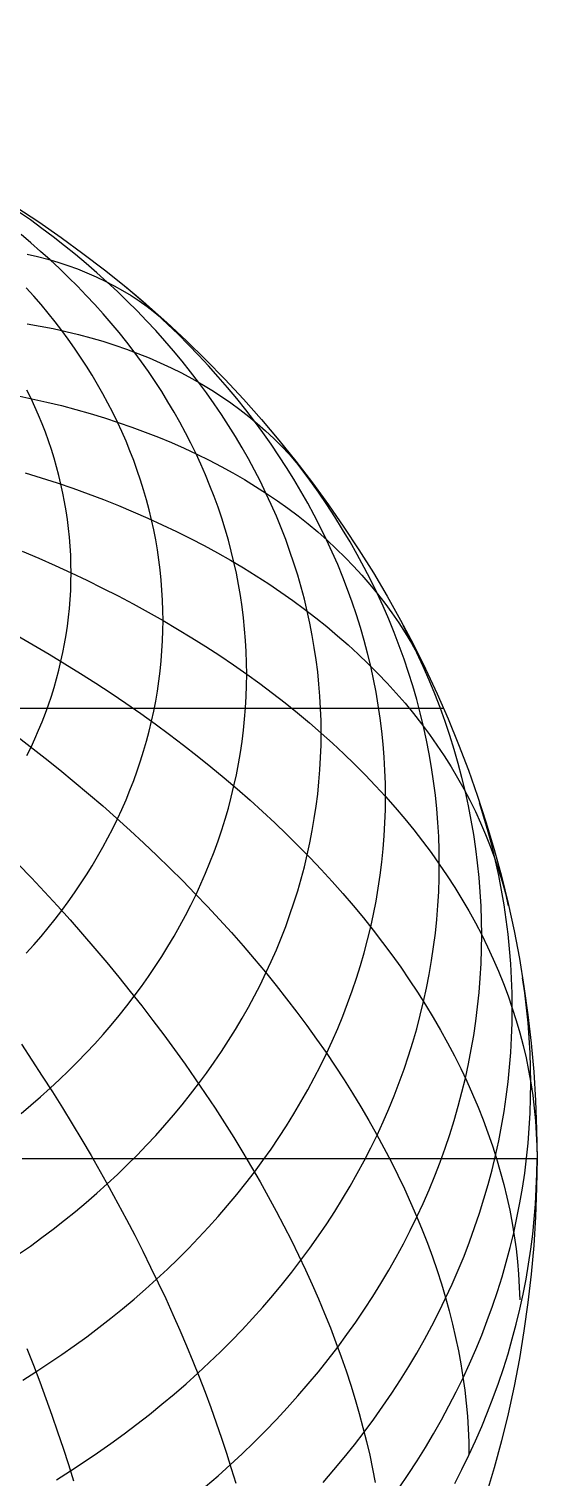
# Model space of a CAD drawing. Header units: millimetres. Extents: x -85 to 85, y -85 to 85.
# Drawn here: x 46.8 to 85, y -24 to 85 of the extents above; entities that cross this region are included whole.
import ezdxf

# ---------------------------------------------------------------- set-up
doc = ezdxf.new("R2010")
doc.units = ezdxf.units.MM
for name, color, linetype in [('CUT_OUTER', 1, 'Continuous'), ('ENGRAVE', 7, 'Continuous'), ('ENGRAVE_FINE', 8, 'Continuous')]:
    doc.layers.add(name, color=color, linetype=linetype)

msp = doc.modelspace()

# ---------------------------------------------------------------- linework, layer by layer
at = {"layer": 'CUT_OUTER'}
msp.add_circle((0, 0), 85, dxfattribs=at)
at = {"layer": 'ENGRAVE'}
for points in [[(46.2943, 0), (47.5314, 0), (48.754, 0), (49.9617, 0), (51.1543, 0), (52.3312, 0), (53.4922, 0), (54.6369, 0), (55.765, 0), (56.8761, 0), (57.9699, 0), (59.046, 0), (60.1041, 0), (61.1439, 0), (62.1651, 0), (63.1673, 0), (64.1503, 0), (65.1138, 0), (66.0574, 0), (66.9809, 0), (67.884, 0), (68.7664, 0), (69.6279, 0), (70.4682, 0), (71.287, 0), (72.0841, 0), (72.8592, 0), (73.6122, 0), (74.3427, 0), (75.0505, 0), (75.7356, 0), (76.3975, 0), (77.0362, 0), (77.6514, 0), (78.2429, 0), (78.8106, 0), (79.3543, 0), (79.8739, 0), (80.3691, 0), (80.8398, 0), (81.2859, 0), (81.7072, 0), (82.1037, 0), (82.4751, 0), (82.8215, 0), (83.1425, 0), (83.4383, 0), (83.7087, 0), (83.9535, 0), (84.1728, 0), (84.3664, 0), (84.5344, 0), (84.6765, 0), (84.7929, 0), (84.8835, 0), (84.9482, 0), (84.9871, 0), (85, 0)], [(78.8106, -24.4396), (79.3543, -23.3802), (79.8739, -22.3136), (80.3691, -21.2403), (80.8398, -20.1605), (81.2859, -19.0745), (81.7072, -17.9828), (82.1037, -16.8855), (82.4751, -15.7832), (82.8215, -14.676), (83.1425, -13.5643), (83.4383, -12.4485), (83.7087, -11.3289), (83.9535, -10.2059), (84.1728, -9.0798), (84.3664, -7.9508), (84.5344, -6.8195), (84.6765, -5.6861), (84.7929, -4.551), (84.8835, -3.4144), (84.9482, -2.2769), (84.9871, -1.1386), (85, 0)]]:
    msp.add_lwpolyline(points, dxfattribs=at)
at = {"layer": 'ENGRAVE_FINE'}
for points in [[(68.7664, 32.0256), (68.756, 32.9468), (68.7246, 33.8677), (68.6722, 34.788), (68.5989, 35.7074), (68.5048, 36.6258), (68.3897, 37.5427), (68.2539, 38.458), (68.0972, 39.3713), (67.9198, 40.2824), (67.7217, 41.1909), (67.503, 42.0967), (67.2637, 42.9994), (67.004, 43.8988), (66.7238, 44.7945), (66.4233, 45.6863), (66.1025, 46.574), (65.7617, 47.4573), (65.4008, 48.3358), (65.02, 49.2094), (64.6193, 50.0778), (64.199, 50.9406), (63.7591, 51.7977), (63.2998, 52.6488), (62.8213, 53.4936), (62.3236, 54.3318), (61.8069, 55.1633), (61.2714, 55.9877), (60.7172, 56.8048), (60.1445, 57.6143), (59.5535, 58.4161), (58.9443, 59.2098), (58.3173, 59.9952), (57.6724, 60.7722), (57.01, 61.5403), (56.3302, 62.2995), (55.6332, 63.0495), (54.9193, 63.79), (54.1887, 64.5208), (53.4416, 65.2417), (52.6782, 65.9525), (51.8987, 66.653), (51.1034, 67.3429), (50.2926, 68.0221), (49.4664, 68.6903), (48.6252, 69.3474), (47.7692, 69.993), (46.8986, 70.6271), (46.0137, 71.2495)], [(63.1673, 36.4578), (63.1577, 37.3039), (63.1288, 38.1498), (63.0807, 38.9952), (63.0134, 39.8398), (62.9269, 40.6834), (62.8213, 41.5257), (62.6965, 42.3664), (62.5526, 43.2053), (62.3896, 44.0422), (62.2077, 44.8768), (62.0067, 45.7088), (61.787, 46.538), (61.5483, 47.3641), (61.291, 48.1869), (61.0149, 49.0062), (60.7203, 49.8216), (60.4072, 50.6329), (60.0757, 51.4399), (59.7259, 52.2424), (59.3579, 53.04), (58.9718, 53.8326), (58.5677, 54.6199), (58.1458, 55.4017), (57.7062, 56.1777), (57.249, 56.9477), (56.7744, 57.7115), (56.2825, 58.4687), (55.7734, 59.2193), (55.2474, 59.9629), (54.7045, 60.6994), (54.145, 61.4285), (53.5689, 62.15), (52.9766, 62.8637), (52.3681, 63.5693), (51.7436, 64.2667), (51.1034, 64.9555), (50.4477, 65.6358), (49.7765, 66.3071), (49.0902, 66.9693), (48.389, 67.6222), (47.673, 68.2657), (46.9425, 68.8994), (46.1976, 69.5233)], [(46.6588, 68.0543), (47.4443, 67.873), (48.2154, 67.6711), (48.9718, 67.4486), (49.7133, 67.2055), (50.4396, 66.9419), (51.1506, 66.658), (51.846, 66.3537), (52.5256, 66.0292), (53.1892, 65.6847), (53.8366, 65.3201), (54.4676, 64.9356), (55.082, 64.5313), (55.6797, 64.1074), (56.2603, 63.6639), (56.8239, 63.2011), (57.3701, 62.719)], [(56.8761, 40.4904), (56.8674, 41.2523), (56.8415, 42.014), (56.7982, 42.7752), (56.7376, 43.5356), (56.6597, 44.2952), (56.5645, 45.0536), (56.4522, 45.8106), (56.3226, 46.566), (56.1759, 47.3195), (56.012, 48.071), (55.8311, 48.8201), (55.6332, 49.5667), (55.4184, 50.3106), (55.1866, 51.0514), (54.9381, 51.7891), (54.6728, 52.5233), (54.3909, 53.2538), (54.0924, 53.9805), (53.7774, 54.703), (53.4461, 55.4212), (53.0984, 56.1349), (52.7346, 56.8437), (52.3547, 57.5477), (51.9589, 58.2464), (51.5473, 58.9397), (51.1199, 59.6274), (50.677, 60.3092), (50.2186, 60.985), (49.745, 61.6546), (49.2561, 62.3177), (48.7523, 62.9742), (48.2337, 63.6239), (47.7003, 64.2664), (47.1524, 64.9018), (46.5902, 65.5297)], [(73.6122, 27.2426), (73.6009, 28.2287), (73.5673, 29.2145), (73.5113, 30.1996), (73.4328, 31.1839), (73.332, 32.1669), (73.2089, 33.1485), (73.0635, 34.1283), (72.8958, 35.1059), (72.7059, 36.0812), (72.4938, 37.0538), (72.2597, 38.0234), (72.0036, 38.9897), (71.7255, 39.9524), (71.4256, 40.9113), (71.1039, 41.8659), (70.7605, 42.8162), (70.3957, 43.7617), (70.0093, 44.7021), (69.6017, 45.6373), (69.1728, 46.5668), (68.7229, 47.4905), (68.252, 48.408), (67.7603, 49.319), (67.2481, 50.2233), (66.7153, 51.1206), (66.1622, 52.0107), (65.5889, 52.8932), (64.9957, 53.7678), (64.3826, 54.6344), (63.75, 55.4927), (63.0979, 56.3424), (62.4267, 57.1832), (61.7364, 58.0148), (61.0272, 58.8371), (60.2996, 59.6498), (59.5535, 60.4526), (58.7893, 61.2453), (58.0072, 62.0276), (57.2074, 62.7993), (56.3902, 63.5602), (55.5558, 64.3101), (54.7045, 65.0486), (53.8365, 65.7756)], [(46.6603, 62.8182), (47.6469, 62.6462), (48.6189, 62.4551), (49.5761, 62.245), (50.5182, 62.016), (51.445, 61.768), (52.356, 61.5013), (53.2511, 61.2158), (54.13, 60.9116), (54.9924, 60.5889), (55.8381, 60.2478), (56.6667, 59.8883), (57.4781, 59.5105), (58.2719, 59.1147), (59.0481, 58.7008), (59.8062, 58.269), (60.5461, 57.8195), (61.2676, 57.3524), (61.9704, 56.8678), (62.6543, 56.3659), (63.3192, 55.8468), (63.9647, 55.3107), (64.5908, 54.7577), (65.1972, 54.1881), (65.7838, 53.602), (66.3503, 52.9995), (66.8966, 52.3809), (67.4225, 51.7464), (67.9279, 51.096)], [(49.9617, 44.0795), (49.9541, 44.7488), (49.9313, 45.4178), (49.8933, 46.0865), (49.84, 46.7545), (49.7716, 47.4217), (49.6881, 48.0879), (49.5893, 48.7529), (49.4755, 49.4165), (49.3466, 50.0784), (49.2027, 50.7385), (49.0438, 51.3966), (48.87, 52.0524), (48.6812, 52.7058), (48.4777, 53.3566), (48.2593, 54.0046), (48.0263, 54.6495), (47.7787, 55.2912), (47.5164, 55.9296), (47.2398, 56.5643), (46.9487, 57.1951), (46.6433, 57.822)], [(45.8809, 57.417), (47.015, 57.1808), (48.1347, 56.9272), (49.2398, 56.6562), (50.3299, 56.368), (51.4047, 56.0627), (52.4638, 55.7402), (53.5069, 55.4008), (54.5338, 55.0445), (55.544, 54.6714), (56.5373, 54.2817), (57.5134, 53.8754), (58.4719, 53.4527), (59.4127, 53.0138), (60.3353, 52.5587), (61.2396, 52.0876), (62.1252, 51.6006), (62.9919, 51.0979), (63.8394, 50.5796), (64.6675, 50.046), (65.4758, 49.4971), (66.2642, 48.9331), (67.0325, 48.3542), (67.7803, 47.7605), (68.5074, 47.1524), (69.2137, 46.5298), (69.899, 45.8931), (70.5629, 45.2424), (71.2053, 44.578), (71.826, 43.8999), (72.4249, 43.2085), (73.0017, 42.5039), (73.5563, 41.7864), (74.0884, 41.0561), (74.598, 40.3134), (75.0849, 39.5583), (75.5489, 38.7912), (75.9899, 38.0123), (76.4077, 37.2218), (76.8022, 36.42)], [(77.6514, 22.1612), (77.6395, 23.2013), (77.6041, 24.2412), (77.5449, 25.2804), (77.4622, 26.3187), (77.3559, 27.3557), (77.226, 28.3911), (77.0726, 29.4246), (76.8957, 30.4559), (76.6953, 31.4847), (76.4717, 32.5107), (76.2247, 33.5334), (75.9545, 34.5528), (75.6612, 35.5683), (75.3448, 36.5798), (75.0055, 37.5869), (74.6433, 38.5893), (74.2584, 39.5866), (73.8508, 40.5787), (73.4208, 41.5651), (72.9684, 42.5457), (72.4938, 43.52), (71.9971, 44.4879), (71.4785, 45.4489), (70.9381, 46.4028), (70.376, 47.3494), (69.7926, 48.2882), (69.1879, 49.2192), (68.5621, 50.1418), (67.9154, 51.056), (67.2481, 51.9614), (66.5602, 52.8576), (65.8521, 53.7446)], [(46.5041, 51.5974), (47.7118, 51.2257), (48.9049, 50.8384), (50.0831, 50.4356), (51.2461, 50.0174), (52.3934, 49.584), (53.5248, 49.1354), (54.6399, 48.6719), (55.7384, 48.1936), (56.8198, 47.7006), (57.884, 47.1931), (58.9305, 46.6712), (59.9591, 46.1351), (60.9694, 45.5849), (61.9611, 45.0209), (62.934, 44.4431), (63.8877, 43.8518), (64.8219, 43.2471), (65.7364, 42.6293), (66.6309, 41.9985), (67.5051, 41.3548), (68.3587, 40.6986), (69.1914, 40.03), (70.0031, 39.3492), (70.7935, 38.6564), (71.5623, 37.9519), (72.3094, 37.2357), (73.0344, 36.5083), (73.7371, 35.7697), (74.4174, 35.0202), (75.075, 34.26), (75.7098, 33.4894), (76.3214, 32.7086), (76.9099, 31.9179), (77.4749, 31.1174), (78.0163, 30.3075), (78.534, 29.4883), (79.0277, 28.6601), (79.4973, 27.8232), (79.9428, 26.9778), (80.3638, 26.1242), (80.7605, 25.2627), (81.1325, 24.3934), (81.4798, 23.5168), (81.8022, 22.6329), (82.0998, 21.7422), (82.3723, 20.8448), (82.6198, 19.9411), (82.8421, 19.0314)], [(46.2943, 45.6952), (47.5314, 45.1703), (48.754, 44.6317), (49.9617, 44.0795), (51.1543, 43.5139), (52.3312, 42.935), (53.4922, 42.343), (54.6369, 41.7381), (55.765, 41.1206), (56.8761, 40.4904), (57.9699, 39.848), (59.046, 39.1934), (60.1041, 38.5269), (61.1439, 37.8487), (62.1651, 37.1589), (63.1673, 36.4578), (64.1503, 35.7456), (65.1138, 35.0225), (66.0574, 34.2887), (66.9809, 33.5445), (67.884, 32.7901), (68.7664, 32.0256), (69.6279, 31.2515), (70.4682, 30.4678), (71.287, 29.6748), (72.0841, 28.8728), (72.8592, 28.062), (73.6122, 27.2426), (74.3427, 26.415), (75.0505, 25.5793), (75.7356, 24.7358), (76.3975, 23.8848), (77.0362, 23.0265), (77.6514, 22.1612), (78.2429, 21.2891), (78.8106, 20.4105), (79.3543, 19.5258), (79.8739, 18.6351), (80.3691, 17.7387), (80.8398, 16.8369), (81.2859, 15.93), (81.7072, 15.0182), (82.1037, 14.1018), (82.4751, 13.1812), (82.8215, 12.2565), (83.1425, 11.3281), (83.4383, 10.3963), (83.7087, 9.4613), (83.9535, 8.5234), (84.1728, 7.5829), (84.3664, 6.6401), (84.5344, 5.6953), (84.6765, 4.7487), (84.7929, 3.8007), (84.8835, 2.8515), (84.9482, 1.9015), (84.9871, 0.9509), (85, 0)], [(46.6433, 30.337), (46.9487, 30.9639), (47.2398, 31.5948), (47.5164, 32.2295), (47.7787, 32.8678), (48.0263, 33.5095), (48.2593, 34.1544), (48.4777, 34.8024), (48.6812, 35.4532), (48.87, 36.1066), (49.0438, 36.7625), (49.2027, 37.4205), (49.3466, 38.0806), (49.4755, 38.7426), (49.5893, 39.4061), (49.6881, 40.0711), (49.7716, 40.7373), (49.84, 41.4045), (49.8933, 42.0726), (49.9313, 42.7412), (49.9541, 43.4103), (49.9617, 44.0795)], [(46.5902, 15.4512), (47.1524, 16.0791), (47.7003, 16.7145), (48.2337, 17.357), (48.7523, 18.0067), (49.2561, 18.6632), (49.745, 19.3263), (50.2186, 19.9959), (50.677, 20.6717), (51.1199, 21.3535), (51.5473, 22.0412), (51.9589, 22.7345), (52.3547, 23.4332), (52.7346, 24.1372), (53.0984, 24.846), (53.4461, 25.5597), (53.7774, 26.2779), (54.0924, 27.0004), (54.3909, 27.7271), (54.6728, 28.4576), (54.9381, 29.1918), (55.1866, 29.9294), (55.4184, 30.6703), (55.6332, 31.4142), (55.8311, 32.1608), (56.012, 32.9099), (56.1759, 33.6614), (56.3226, 34.4149), (56.4522, 35.1703), (56.5645, 35.9273), (56.6597, 36.6857), (56.7376, 37.4453), (56.7982, 38.2057), (56.8415, 38.9669), (56.8674, 39.7286), (56.8761, 40.4904)], [(45.8988, 39.3526), (47.1135, 38.6599), (48.3139, 37.9554), (49.4996, 37.2393), (50.6702, 36.5119), (51.8253, 35.7734), (52.9647, 35.0239), (54.0879, 34.2638), (55.1947, 33.4933), (56.2846, 32.7126), (57.3574, 31.9219), (58.4127, 31.1214), (59.4503, 30.3115), (60.4697, 29.4924), (61.4707, 28.6643), (62.453, 27.8274), (63.4162, 26.9821), (64.3602, 26.1285), (65.2845, 25.267), (66.189, 24.3978), (67.0732, 23.5212), (67.9371, 22.6374), (68.7803, 21.7467), (69.6025, 20.8493), (70.4035, 19.9457), (71.183, 19.0359), (71.9409, 18.1204), (72.6769, 17.1993), (73.3907, 16.273), (74.0822, 15.3417), (74.7511, 14.4058), (75.3972, 13.4654), (76.0204, 12.521), (76.6204, 11.5728), (77.1971, 10.621), (77.7502, 9.666), (78.2797, 8.7081), (78.7854, 7.7475), (79.267, 6.7845), (79.7245, 5.8195), (80.1577, 4.8527), (80.5665, 3.8844), (80.9507, 2.9149), (81.3103, 1.9446), (81.6451, 0.9737), (81.955, 0.0024), (82.24, -0.9688), (82.5, -1.9398), (82.7348, -2.9101), (82.9444, -3.8796), (83.1287, -4.8479), (83.2877, -5.8147), (83.4214, -6.7797), (83.5296, -7.7427), (83.6124, -8.7033), (83.6697, -9.6612), (83.7015, -10.6163)], [(80.8398, 16.8369), (80.8275, 17.9198), (80.7906, 19.0023), (80.729, 20.0842), (80.6429, 21.1651), (80.5322, 22.2447), (80.397, 23.3226), (80.2372, 24.3986), (80.0531, 25.4722), (79.8445, 26.5433), (79.6117, 27.6113), (79.3545, 28.6761), (79.0733, 29.7373), (78.7679, 30.7946), (78.4385, 31.8476), (78.0853, 32.896), (77.7082, 33.9395), (77.3075, 34.9778), (76.8832, 36.0106), (76.4355, 37.0376), (75.9646, 38.0584), (75.4705, 39.0728), (74.9534, 40.0803)], [(46.1976, 3.3922), (46.9425, 4.0161), (47.673, 4.6498), (48.389, 5.2933), (49.0902, 5.9462), (49.7765, 6.6084), (50.4477, 7.2798), (51.1034, 7.96), (51.7436, 8.6489), (52.3681, 9.3462), (52.9766, 10.0519), (53.5689, 10.7655), (54.145, 11.487), (54.7045, 12.2161), (55.2474, 12.9526), (55.7734, 13.6962), (56.2825, 14.4468), (56.7744, 15.2041), (57.249, 15.9678), (57.7062, 16.7378), (58.1458, 17.5138), (58.5677, 18.2956), (58.9718, 19.0829), (59.3579, 19.8755), (59.7259, 20.6731), (60.0757, 21.4756), (60.4072, 22.2826), (60.7203, 23.0939), (61.0149, 23.9094), (61.291, 24.7286), (61.5483, 25.5514), (61.787, 26.3775), (62.0067, 27.2067), (62.2077, 28.0387), (62.3896, 28.8733), (62.5526, 29.7102), (62.6965, 30.5491), (62.8213, 31.3899), (62.9269, 32.2322), (63.0134, 33.0757), (63.0807, 33.9203), (63.1288, 34.7657), (63.1577, 35.6116), (63.1673, 36.4578)], [(45.8179, 33.8937), (46.9115, 33.8937), (47.9909, 33.8937), (49.0556, 33.8937), (50.1054, 33.8937), (51.1399, 33.8937), (52.1588, 33.8937), (53.1618, 33.8937), (54.1487, 33.8937), (55.119, 33.8937), (56.0726, 33.8937), (57.0091, 33.8937), (57.9282, 33.8937), (58.8297, 33.8937), (59.7132, 33.8937), (60.5786, 33.8937), (61.4255, 33.8937), (62.2537, 33.8937), (63.063, 33.8937), (63.853, 33.8937), (64.6236, 33.8937), (65.3745, 33.8937), (66.1054, 33.8937), (66.8163, 33.8937), (67.5068, 33.8937), (68.1767, 33.8937), (68.8259, 33.8937), (69.4541, 33.8937), (70.0611, 33.8937), (70.6468, 33.8937), (71.211, 33.8937), (71.7535, 33.8937), (72.2741, 33.8937), (72.7727, 33.8937), (73.2491, 33.8937), (73.7033, 33.8937), (74.135, 33.8937), (74.5441, 33.8937), (74.9305, 33.8937), (75.294, 33.8937), (75.6347, 33.8937), (75.9523, 33.8937), (76.2467, 33.8937), (76.5179, 33.8937), (76.7659, 33.8937), (76.9904, 33.8937), (77.1915, 33.8937), (77.3691, 33.8937), (77.5231, 33.8937), (77.6535, 33.8937), (77.7602, 33.8937), (77.8433, 33.8937), (77.9026, 33.8937), (77.9382, 33.8937), (77.9501, 33.8937)], [(45.7466, 31.8839), (46.8824, 31.0152), (48.0038, 30.1371), (49.1107, 29.2498), (50.2025, 28.3535), (51.2791, 27.4487), (52.3401, 26.5354), (53.3851, 25.6141), (54.4139, 24.685), (55.4261, 23.7484), (56.4214, 22.8045), (57.3995, 21.8537), (58.3601, 20.8962), (59.303, 19.9323), (60.2278, 18.9624), (61.1342, 17.9867), (62.022, 17.0056), (62.891, 16.0192), (63.7408, 15.028), (64.5711, 14.0322), (65.3818, 13.0321), (66.1726, 12.0281), (66.9432, 11.0204), (67.6934, 10.0093), (68.423, 8.9952), (69.1318, 7.9783), (69.8195, 6.959), (70.4859, 5.9376), (71.1309, 4.9144), (71.7542, 3.8897), (72.3556, 2.8638), (72.935, 1.837), (73.4922, 0.8097), (74.027, -0.2179), (74.5393, -1.2454), (75.0288, -2.2725), (75.4955, -3.299), (75.9392, -4.3244), (76.3598, -5.3485), (76.7571, -6.371), (77.131, -7.3916), (77.4814, -8.4099), (77.8082, -9.4256), (78.1114, -10.4385), (78.3907, -11.4482), (78.6461, -12.4543), (78.8776, -13.4568), (79.0851, -14.4551), (79.2685, -15.449), (79.4277, -16.4382), (79.5627, -17.4223), (79.6735, -18.4012), (79.7601, -19.3745), (79.8223, -20.3419), (79.8602, -21.303), (79.8738, -22.2577)], [(46.0137, -7.1982), (46.8986, -6.5758), (47.7692, -5.9417), (48.6252, -5.2961), (49.4664, -4.639), (50.2926, -3.9708), (51.1034, -3.2917), (51.8987, -2.6017), (52.6782, -1.9013), (53.4416, -1.1904), (54.1887, -0.4695), (54.9193, 0.2613), (55.6332, 1.0018), (56.3302, 1.7518), (57.01, 2.5109), (57.6724, 3.2791), (58.3173, 4.056), (58.9443, 4.8415), (59.5535, 5.6352), (60.1445, 6.437), (60.7172, 7.2465), (61.2714, 8.0636), (61.8069, 8.888), (62.3236, 9.7195), (62.8213, 10.5577), (63.2998, 11.4025), (63.7591, 12.2536), (64.199, 13.1107), (64.6193, 13.9735), (65.02, 14.8419), (65.4008, 15.7155), (65.7617, 16.594), (66.1025, 17.4773), (66.4233, 18.3649), (66.7238, 19.2568), (67.004, 20.1525), (67.2637, 21.0519), (67.503, 21.9546), (67.7217, 22.8603), (67.9198, 23.7689), (68.0972, 24.68), (68.2539, 25.5933), (68.3897, 26.5085), (68.5048, 27.4255), (68.5989, 28.3438), (68.6722, 29.2633), (68.7246, 30.1836), (68.756, 31.1045), (68.7664, 32.0256)], [(46.3256, -16.6662), (47.317, -16.039), (48.2939, -15.3986), (49.2561, -14.7452), (50.2034, -14.079), (51.1353, -13.4002), (52.0517, -12.709), (52.9522, -12.0057), (53.8365, -11.2904), (54.7045, -10.5633), (55.5558, -9.8248), (56.3902, -9.075), (57.2074, -8.3141), (58.0072, -7.5423), (58.7893, -6.76), (59.5535, -5.9673), (60.2996, -5.1645), (61.0272, -4.3518), (61.7364, -3.5295), (62.4267, -2.6979), (63.0979, -1.8571), (63.75, -1.0074), (64.3826, -0.1492), (64.9957, 0.7174), (65.5889, 1.5921), (66.1622, 2.4746), (66.7153, 3.3646), (67.2481, 4.262), (67.7603, 5.1663), (68.252, 6.0773), (68.7229, 6.9948), (69.1728, 7.9184), (69.6017, 8.848), (70.0093, 9.7831), (70.3957, 10.7236), (70.7605, 11.6691), (71.1039, 12.6193), (71.4256, 13.574), (71.7255, 14.5329), (72.0036, 15.4956), (72.2597, 16.4619), (72.4938, 17.4315), (72.7059, 18.4041), (72.8958, 19.3793), (73.0635, 20.357), (73.2089, 21.3368), (73.332, 22.3183), (73.4328, 23.3014), (73.5113, 24.2856), (73.5673, 25.2708), (73.6009, 26.2566), (73.6122, 27.2426)], [(83.1425, 11.3281), (83.1299, 12.4419), (83.0919, 13.5552), (83.0286, 14.6679), (82.94, 15.7796), (82.8262, 16.89), (82.6871, 17.9986), (82.5228, 19.1052), (82.3334, 20.2095), (82.1189, 21.311), (81.8794, 22.4095), (81.615, 23.5046), (81.3257, 24.596), (81.0116, 25.6834), (80.6729, 26.7664)], [(45.9894, 22.1637), (46.9855, 21.1217), (47.9673, 20.0733), (48.9345, 19.0188), (49.8868, 17.9585), (50.8239, 16.8927), (51.7455, 15.8218), (52.6514, 14.746), (53.5412, 13.6658), (54.4147, 12.5813), (55.2716, 11.4931), (56.1117, 10.4014), (56.9347, 9.3065), (57.7404, 8.2087), (58.5285, 7.1085), (59.2987, 6.006), (60.0509, 4.9018), (60.7848, 3.7961), (61.5002, 2.6892), (62.1968, 1.5815), (62.8745, 0.4733), (63.5331, -0.6351), (64.1723, -1.7432), (64.7919, -2.8508), (65.3918, -3.9576), (65.9718, -5.0631), (66.5317, -6.1671), (67.0713, -7.2692), (67.5905, -8.3691), (68.0891, -9.4665), (68.567, -10.5609), (69.024, -11.6522), (69.4599, -12.7399), (69.8747, -13.8237), (70.2682, -14.9033), (70.6403, -15.9784), (70.9909, -17.0486), (71.3199, -18.1136), (71.6271, -19.1731), (71.9126, -20.2267), (72.1761, -21.2742), (72.4176, -22.3153), (72.6371, -23.3495), (72.8344, -24.3766)], [(48.8676, -24.157), (49.9133, -23.4954), (50.9439, -22.8198), (51.9589, -22.1306), (52.9581, -21.4278), (53.9412, -20.7118), (54.9078, -19.9827), (55.8577, -19.2408), (56.7906, -18.4862), (57.7062, -17.7193), (58.6042, -16.9402), (59.4844, -16.1492), (60.3464, -15.3466), (61.1901, -14.5325), (62.0151, -13.7073), (62.8213, -12.8711), (63.6083, -12.0242), (64.3759, -11.167), (65.1239, -10.2995), (65.8521, -9.4222), (66.5602, -8.5353), (67.2481, -7.639), (67.9154, -6.7337), (68.5621, -5.8195), (69.1879, -4.8969), (69.7926, -3.9659), (70.376, -3.0271), (70.9381, -2.0805), (71.4785, -1.1266), (71.9971, -0.1655), (72.4938, 0.8023), (72.9684, 1.7766), (73.4208, 2.7572), (73.8508, 3.7436), (74.2584, 4.7357), (74.6433, 5.7331), (75.0055, 6.7354), (75.3448, 7.7425), (75.6612, 8.754), (75.9545, 9.7695), (76.2247, 10.7889), (76.4717, 11.8117), (76.6953, 12.8376), (76.8957, 13.8664), (77.0726, 14.8977), (77.226, 15.9312), (77.3559, 16.9666), (77.4622, 18.0036), (77.5449, 19.0419), (77.6041, 20.0811), (77.6395, 21.121), (77.6514, 22.1612)], [(60.0757, -24.6811), (61.0106, -23.87), (61.9269, -23.0466), (62.8243, -22.211), (63.7026, -21.3635), (64.5615, -20.5043), (65.4008, -19.6338), (66.2201, -18.7522), (67.0192, -17.8597), (67.798, -16.9567), (68.556, -16.0434), (69.2932, -15.12), (70.0093, -14.1869), (70.7041, -13.2444), (71.3773, -12.2927), (72.0288, -11.3322), (72.6583, -10.363), (73.2657, -9.3856), (73.8508, -8.4002), (74.4134, -7.4071), (74.9534, -6.4066), (75.4705, -5.399), (75.9646, -4.3847), (76.4355, -3.3639), (76.8832, -2.3369), (77.3075, -1.3041), (77.7082, -0.2658), (78.0853, 0.7778), (78.4385, 1.8262), (78.7679, 2.8792), (79.0733, 3.9364), (79.3545, 4.9976), (79.6117, 6.0624), (79.8445, 7.1305), (80.0531, 8.2015), (80.2372, 9.2752), (80.397, 10.3511), (80.5322, 11.4291), (80.6429, 12.5087), (80.729, 13.5896), (80.7906, 14.6714), (80.8275, 15.754), (80.8398, 16.8369)], [(84.5344, 5.6953), (84.5215, 6.8276), (84.4829, 7.9597), (84.4185, 9.091), (84.3284, 10.2213), (84.2127, 11.3502), (84.0713, 12.4774), (83.9043, 13.6026)], [(68.9283, -24.3568), (69.7292, -23.4281), (70.5089, -22.4887), (71.2671, -21.5391), (72.0036, -20.5794), (72.7181, -19.61), (73.4105, -18.6312), (74.0806, -17.6433), (74.728, -16.6466), (75.3527, -15.6413), (75.9545, -14.6278), (76.5331, -13.6064), (77.0884, -12.5774), (77.6203, -11.5412), (78.1284, -10.4979), (78.6128, -9.448), (79.0733, -8.3918), (79.5096, -7.3296), (79.9217, -6.2617), (80.3095, -5.1884), (80.6729, -4.1101), (81.0116, -3.0271), (81.3257, -1.9398), (81.615, -0.8484), (81.8794, 0.2468), (82.1189, 1.3452), (82.3334, 2.4468), (82.5228, 3.551), (82.6871, 4.6576), (82.8262, 5.7663), (82.94, 6.8766), (83.0286, 7.9883), (83.0919, 9.101), (83.1299, 10.2144), (83.1425, 11.3281)], [(46.225, 8.6026), (47.0183, 7.4108), (47.7973, 6.2167), (48.5618, 5.0208), (49.3114, 3.8233), (50.046, 2.6246), (50.7654, 1.4251), (51.4693, 0.2252), (52.1575, -0.9747), (52.8299, -2.1744), (53.4861, -3.3734), (54.1261, -4.5714), (54.7495, -5.768), (55.3563, -6.9628), (55.9463, -8.1556), (56.5191, -9.3458), (57.0748, -10.5332), (57.6131, -11.7173), (58.1338, -12.8979), (58.6369, -14.0746), (59.122, -15.247), (59.5892, -16.4147), (60.0382, -17.5775), (60.4689, -18.7349), (60.8812, -19.8866), (61.275, -21.0322), (61.6501, -22.1714), (62.0064, -23.3039), (62.3438, -24.4292)], [(74.6394, -24.7656), (75.3207, -23.7612), (75.979, -22.7477), (76.6141, -21.7256), (77.226, -20.6952), (77.8143, -19.6567), (78.3789, -18.6105), (78.9196, -17.5569), (79.4363, -16.4962), (79.9288, -15.4287), (80.397, -14.3548), (80.8406, -13.2748), (81.2596, -12.189), (81.6539, -11.0978), (82.0233, -10.0014), (82.3678, -8.9003), (82.6871, -7.7947), (82.9812, -6.6851), (83.2501, -5.5716), (83.4936, -4.4547), (83.7117, -3.3348), (83.9043, -2.212), (84.0713, -1.0869), (84.2127, 0.0403), (84.3284, 1.1692), (84.4185, 2.2995), (84.4829, 3.4309), (84.5215, 4.5629), (84.5344, 5.6953)], [(46.64, -14.2826), (47.1296, -15.5465), (47.6048, -16.8056), (48.0655, -18.0596), (48.5116, -19.3081), (48.9429, -20.5507), (49.3593, -21.7871), (49.7606, -23.0168), (50.1468, -24.2396)]]:
    msp.add_lwpolyline(points, dxfattribs=at)

doc.saveas('drawing.dxf')
